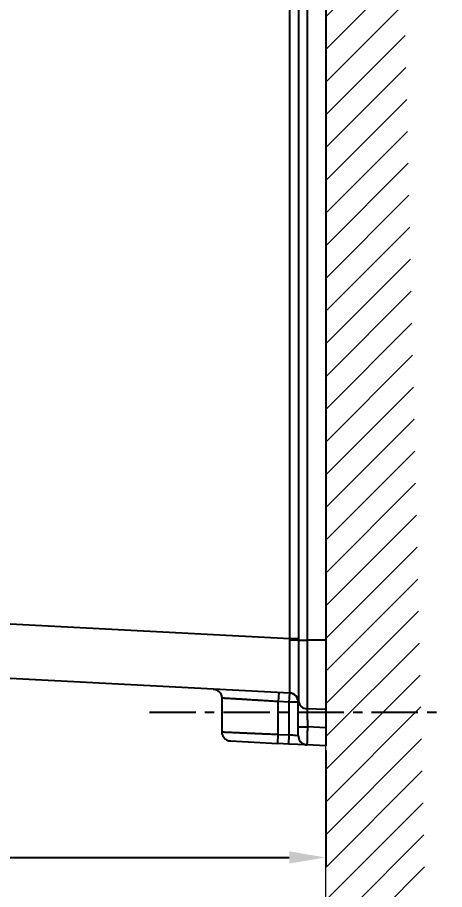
# Model space of a CAD drawing. Header units: millimetres. Extents: x 6110 to 6704, y -2661 to -1821.
# Drawn here: x 6577.3 to 6635.9, y -2552.2 to -2432.6 of the extents above; entities that cross this region are included whole.
import ezdxf

# ---------------------------------------------------------------- set-up
doc = ezdxf.new("R2010")
doc.units = ezdxf.units.MM
doc.header["$LTSCALE"] = 0.1
doc.linetypes.add('CENTERX2', pattern=[101.6, 63.5, -12.7, 12.7, -12.7])
doc.linetypes.add('HIDDEN2', pattern=[4.7625, 3.175, -1.5875])
doc.layers.get('0').update_dxf_attribs({"lineweight": 15})
doc.layers.add('1', color=4, linetype='HIDDEN2', lineweight=13)
doc.layers.add('DIM', color=3, linetype='Continuous', lineweight=9)
doc.layers.add('CENTER', color=1, linetype='CENTERX2')
doc.styles.get("Standard").update_dxf_attribs({"font": 'arial.ttf'})
doc.dimstyles.new('ISO-25', dxfattribs={"dimtxt": 2.5, "dimasz": 2.5, "dimexe": 1.25, "dimexo": 0.625, "dimtad": 1, "dimlfac": 5, "dimtxsty": 'Standard', "dimcen": 2.5, "dimadec": 0, "dimazin": 0, "dimtfac": 1, "dimtmove": 0, "dimatfit": 3, "dimfxl": 1, "dimarcsym": 0})

# ---------------------------------------------------------------- blocks, each defined once
blk = doc.blocks.new('*D44')
at = {"layer": 'Defpoints', "color": 0, "transparency": 16777216}
for p in [(6511.56, -2398.85), (6619.62, -2532.54), (6619.62, -2547.84)]:
    blk.add_point(p, dxfattribs=at)
at = {"layer": 'DIM', "color": 0, "lineweight": -2, "transparency": 16777216}
for p, q in [((6511.56, -2399.47), (6511.56, -2549.09)), ((6619.62, -2533.17), (6619.62, -2549.09)), ((6516.56, -2547.84), (6614.62, -2547.84))]:
    blk.add_line(p, q, dxfattribs=at)
at = {"layer": 'DIM', "color": 0, "transparency": 16777216}
for points in [[(6516.56, -2547), (6516.56, -2548.67), (6511.56, -2547.84)], [(6614.62, -2547), (6614.62, -2548.67), (6619.62, -2547.84)]]:
    blk.add_solid(points, dxfattribs=at)
at = {"layer": 'DIM', "color": 0, "transparency": 16777216, "insert": (6565.59, -2544.21), "char_height": 5, "attachment_point": 5, "bg_fill": 3, "box_fill_scale": 1.1, "bg_fill_color": 256, "bg_fill_true_color": 13158600, "bg_fill_transparency": 0}
blk.add_mtext('432,2', dxfattribs=at)

msp = doc.modelspace()

# ---------------------------------------------------------------- hatches: boundary and pattern name
at = {"layer": 'DIM'}
h = msp.add_hatch(dxfattribs=at)
h.set_pattern_fill('ANSI31', color=2)
edge = h.paths.add_edge_path()
edge.add_line((6619.617, -2595.98), (6619.617, -1962.206))
edge.add_line((6634.617, -1966.11), (6619.617, -1966.11))
edge.add_line((6634.617, -2610.98), (6634.617, -1966.11))
edge.add_line((6634.617, -2610.98), (6184.457, -2610.98))
edge.add_line((6619.617, -2595.98), (6184.457, -2595.98))
edge.add_line((6184.457, -2610.98), (6184.457, -2595.98))

# ---------------------------------------------------------------- linework, layer by layer
msp.add_line((6619.617, -2595.98), (6619.617, -1962.206))
at = {"color": 7, "linetype": 'Continuous'}
msp.add_line((6619.624, -2460.343), (6619.624, -2348.397), dxfattribs=at)
at = {"layer": '1', "color": 7, "linetype": 'Continuous', "lineweight": -3}
for p, q in [((6615.878, -2158.67), (6615.878, -2517.795)), ((6617.074, -2158.425), (6617.074, -2518.039)), ((6619.617, -2158.425), (6619.617, -2518.039)), ((6614.705, -2517.795), (6614.705, -2398.689)), ((6575.499, -2515.74), (6614.705, -2517.795)), ((6614.705, -2517.795), (6615.878, -2517.795)), ((6615.878, -2518.039), (6617.074, -2518.039)), ((6619.617, -2518.039), (6617.074, -2518.039)), ((6614.705, -2525.284), (6575.499, -2523.23)), ((6605.367, -2525.974), (6605.367, -2530.609)), ((6613.183, -2525.205), (6613.117, -2526.453)), ((6614.617, -2526.531), (6614.683, -2525.283)), ((6613.117, -2530.949), (6613.117, -2526.453)), ((6614.617, -2526.531), (6613.117, -2526.453)), ((6615.867, -2526.531), (6614.617, -2526.531)), ((6614.617, -2531.028), (6614.617, -2526.531)), ((6619.617, -2527.537), (6617.074, -2527.449)), ((6613.052, -2532.198), (6613.117, -2530.949)), ((6613.117, -2530.949), (6614.617, -2531.028)), ((6615.867, -2531.159), (6615.867, -2529.918)), ((6619.617, -2530.039), (6617.117, -2529.929)), ((6619.617, -2530.039), (6619.617, -2532.542)), ((6606.552, -2531.857), (6613.052, -2532.198)), ((6614.552, -2532.276), (6614.617, -2531.028)), ((6614.552, -2532.276), (6613.052, -2532.198)), ((6617.052, -2532.407), (6614.552, -2532.276)), ((6619.617, -2532.542), (6617.052, -2532.407))]:
    msp.add_line(p, q, dxfattribs=at)
for centre, start, end in [((6614.617, -2526.531), 0, 87), ((6614.64, -2526.533), 7.66106, 87), ((6617.117, -2526.199), 187.58169, 268), ((6617.117, -2531.159), 180, 201.59638), ((6617.117, -2531.159), 239.2633, 267)]:
    msp.add_arc(centre, 1.25, start, end, dxfattribs=at)
for centre, major_axis, ratio, start_param, end_param in [((6614.639, -2518.039), (-1.25, 0.005), 0.0280934, 3.2739707, 4.6586965), ((6614.639, -2526.529), (-1.239, -0.165), 0.9995983, 3.1415927, 4.5263185), ((6617.117, -2529.918), (-1.25, 0), 0.0088419, 0, 1.5703329)]:
    msp.add_ellipse(centre, major_axis=major_axis, ratio=ratio, start_param=start_param, end_param=end_param, dxfattribs=at)
for points, degree in [([(6614.706, -2518.004), (6614.706, -2517.934), (6614.706, -2517.864), (6614.705, -2517.795)], 3), ([(6615.878, -2517.795), (6615.878, -2517.876), (6615.878, -2517.957), (6615.878, -2518.039)], 3), ([(6614.705, -2525.284), (6614.706, -2525.284), (6614.706, -2525.283), (6614.706, -2525.281)], 3), ([(6615.638, -2525.78), (6615.754, -2525.967)], 1), ([(6615.835, -2526.166), (6615.878, -2526.366)], 1)]:
    msp.add_open_spline(points, degree=degree, dxfattribs=at)
for points, knots in [([(6614.706, -2525.281), (6614.707, -2525.275), (6614.708, -2525.255), (6614.71, -2525.192), (6614.711, -2525.149), (6614.712, -2525.04), (6614.713, -2524.974), (6614.715, -2524.822), (6614.715, -2524.735), (6614.716, -2524.544), (6614.717, -2524.438), (6614.718, -2524.211), (6614.719, -2524.088), (6614.719, -2523.828), (6614.72, -2523.691), (6614.72, -2523.475), (6614.72, -2523.401), (6614.72, -2523.288), (6614.72, -2523.231), (6614.72, -2523.163), (6614.72, -2523.129), (6614.72, -2523.115), (6614.72, -2523.105), (6614.72, -2523.1), (6614.72, -2522.939), (6614.72, -2522.774), (6614.72, -2522.428), (6614.719, -2522.247), (6614.719, -2521.87), (6614.718, -2521.674), (6614.717, -2521.269), (6614.716, -2521.059), (6614.715, -2520.626), (6614.715, -2520.404), (6614.713, -2519.948), (6614.712, -2519.715), (6614.711, -2519.239), (6614.71, -2518.997), (6614.708, -2518.505), (6614.707, -2518.256), (6614.706, -2518.004)], [0, 0, 0, 0, 0.0625, 0.0625, 0.125, 0.125, 0.1875, 0.1875, 0.25, 0.25, 0.3125, 0.3125, 0.375, 0.375, 0.4375, 0.4375, 0.46875, 0.46875, 0.484375, 0.4921875, 0.4960938, 0.4980469, 0.4980469, 0.5, 0.5, 0.5625, 0.5625, 0.625, 0.625, 0.6875, 0.6875, 0.75, 0.75, 0.8125, 0.8125, 0.875, 0.875, 0.9375, 0.9375, 1, 1, 1, 1]), ([(6615.878, -2518.039), (6615.878, -2518.227), (6615.877, -2518.408), (6615.877, -2518.756), (6615.877, -2518.923), (6615.876, -2519.243), (6615.876, -2519.395), (6615.875, -2519.687), (6615.875, -2519.825), (6615.875, -2520.088), (6615.875, -2520.213), (6615.874, -2520.448), (6615.874, -2520.559), (6615.874, -2520.766), (6615.874, -2520.864), (6615.874, -2521), (6615.874, -2521.043), (6615.874, -2521.107), (6615.874, -2521.138), (6615.873, -2521.173), (6615.873, -2521.19), (6615.873, -2521.199), (6615.873, -2521.203), (6615.873, -2521.205), (6615.873, -2521.206), (6615.873, -2521.207), (6615.873, -2521.207), (6615.873, -2521.207), (6615.873, -2521.207), (6615.873, -2521.253), (6615.873, -2521.299), (6615.873, -2521.394), (6615.873, -2521.442), (6615.873, -2521.589), (6615.873, -2521.691), (6615.873, -2521.901), (6615.873, -2522.009), (6615.873, -2522.23), (6615.873, -2522.343), (6615.873, -2522.515), (6615.873, -2522.573), (6615.873, -2522.69), (6615.873, -2522.749), (6615.873, -2522.927), (6615.873, -2523.166), (6615.873, -2523.409), (6615.873, -2523.592), (6615.873, -2523.683), (6615.873, -2523.79), (6615.873, -2523.843), (6615.873, -2523.87), (6615.873, -2523.883), (6615.873, -2523.89), (6615.873, -2523.893), (6615.873, -2523.895), (6615.873, -2523.896), (6615.873, -2523.896), (6615.873, -2523.897), (6615.873, -2523.897), (6615.873, -2523.897), (6615.873, -2523.897), (6615.873, -2524.078), (6615.873, -2524.254), (6615.873, -2524.588), (6615.873, -2524.747), (6615.873, -2524.914), (6615.873, -2524.932), (6615.873, -2524.969), (6615.873, -2525.023), (6615.873, -2525.146), (6615.873, -2525.247), (6615.873, -2525.44), (6615.874, -2525.559), (6615.874, -2525.681), (6615.874, -2525.694), (6615.874, -2525.721), (6615.874, -2525.76), (6615.874, -2525.847), (6615.874, -2525.915), (6615.875, -2526.041), (6615.875, -2526.185), (6615.877, -2526.323), (6615.878, -2526.36), (6615.878, -2526.364)], [0, 0, 0, 0, 0.03125, 0.03125, 0.0625, 0.0625, 0.09375, 0.09375, 0.125, 0.125, 0.15625, 0.15625, 0.1875, 0.1875, 0.21875, 0.21875, 0.234375, 0.234375, 0.2421875, 0.2460937, 0.2480469, 0.2490234, 0.2495117, 0.2497559, 0.2498779, 0.249939, 0.2499695, 0.2499695, 0.25, 0.25, 0.265625, 0.265625, 0.28125, 0.28125, 0.3125, 0.3125, 0.34375, 0.34375, 0.375, 0.375, 0.390625, 0.390625, 0.40625, 0.40625, 0.4375, 0.46875, 0.46875, 0.484375, 0.4921875, 0.4960937, 0.4980469, 0.4990234, 0.4995117, 0.4997559, 0.4998779, 0.499939, 0.4999695, 0.4999847, 0.4999924, 0.4999924, 0.5, 0.5, 0.5625, 0.5625, 0.625, 0.625, 0.6328125, 0.6328125, 0.640625, 0.65625, 0.6875, 0.6875, 0.75, 0.75, 0.7578125, 0.7578125, 0.765625, 0.78125, 0.8125, 0.8125, 0.875, 0.9375, 1, 1, 1, 1]), ([(6617.074, -2518.039), (6617.074, -2519.271), (6617.074, -2520.503), (6617.074, -2522.779), (6617.074, -2523.823), (6617.074, -2525.565), (6617.074, -2526.262), (6617.074, -2527.204), (6617.074, -2527.449), (6617.074, -2527.449)], [0, 0, 0, 0, 0.25, 0.25, 0.5, 0.5, 0.75, 0.75, 1, 1, 1, 1]), ([(6619.617, -2518.039), (6619.617, -2519.283), (6619.617, -2520.526), (6619.617, -2522.824), (6619.617, -2523.877), (6619.617, -2525.636), (6619.617, -2526.339), (6619.617, -2527.29), (6619.617, -2527.537), (6619.617, -2527.537)], [0, 0, 0, 0, 0.25, 0.25, 0.5, 0.5, 0.75, 0.75, 1, 1, 1, 1]), ([(6604.183, -2524.733), (6604.341, -2524.743), (6604.644, -2524.815), (6605.048, -2525.098), (6605.31, -2525.516), (6605.365, -2525.822), (6605.367, -2525.981)], [0, 0, 0, 0, 0.2407727, 0.5, 0.7592273, 1, 1, 1, 1]), ([(6613.117, -2526.453), (6612.949, -2526.443), (6612.785, -2526.433), (6612.469, -2526.413), (6612.317, -2526.404), (6612.024, -2526.386), (6611.883, -2526.378), (6611.613, -2526.361), (6611.483, -2526.354), (6611.236, -2526.339), (6611.119, -2526.331), (6610.895, -2526.318), (6610.789, -2526.311), (6610.588, -2526.299), (6610.493, -2526.293), (6610.359, -2526.285), (6610.315, -2526.282), (6610.252, -2526.278), (6610.221, -2526.277), (6610.186, -2526.274), (6610.169, -2526.273), (6610.16, -2526.273), (6610.156, -2526.273), (6610.154, -2526.272), (6610.152, -2526.272), (6610.152, -2526.272), (6610.152, -2526.272), (6610.152, -2526.272), (6610.151, -2526.272), (6610.151, -2526.272), (6610.151, -2526.272), (6610.023, -2526.264), (6609.771, -2526.249), (6609.531, -2526.235), (6609.181, -2526.213), (6608.959, -2526.2), (6608.54, -2526.174), (6608.343, -2526.162), (6608.065, -2526.145), (6607.975, -2526.14), (6607.845, -2526.132), (6607.781, -2526.128), (6607.709, -2526.124), (6607.673, -2526.121), (6607.655, -2526.12), (6607.646, -2526.12), (6607.642, -2526.12), (6607.639, -2526.119), (6607.638, -2526.119), (6607.638, -2526.119), (6607.637, -2526.119), (6607.637, -2526.119), (6607.637, -2526.119), (6607.637, -2526.119), (6607.448, -2526.108), (6607.27, -2526.097), (6606.937, -2526.077), (6606.782, -2526.067), (6606.496, -2526.05), (6606.365, -2526.042), (6606.127, -2526.028), (6606.02, -2526.021), (6605.831, -2526.01), (6605.749, -2526.005), (6605.608, -2525.996), (6605.55, -2525.993), (6605.458, -2525.987), (6605.424, -2525.985), (6605.378, -2525.982), (6605.367, -2525.981), (6605.367, -2525.981), (6605.367, -2525.981), (6605.367, -2525.981)], [0, 0, 0, 0, 0.0312434, 0.0312434, 0.0624867, 0.0624867, 0.0937301, 0.0937301, 0.1249734, 0.1249734, 0.1562168, 0.1562168, 0.1874601, 0.1874601, 0.2187035, 0.2187035, 0.2343251, 0.2343251, 0.242136, 0.2460414, 0.2479941, 0.2489705, 0.2494586, 0.2497027, 0.2498248, 0.2498858, 0.2499163, 0.2499316, 0.2499392, 0.2499392, 0.2499468, 0.2499468, 0.2811902, 0.3124335, 0.3124335, 0.3749202, 0.3749202, 0.4374069, 0.4374069, 0.4686503, 0.4686503, 0.484272, 0.4920828, 0.4959882, 0.4979409, 0.4989173, 0.4994055, 0.4996495, 0.4997716, 0.4998326, 0.4998631, 0.4998784, 0.4998784, 0.4998936, 0.4998936, 0.5623803, 0.5623803, 0.624867, 0.624867, 0.6873537, 0.6873537, 0.7498404, 0.7498404, 0.8123272, 0.8123272, 0.8748139, 0.8748139, 0.9373006, 0.9373006, 0.9997873, 0.9997873, 1, 1, 1, 1]), ([(6615.867, -2529.918), (6615.867, -2529.201), (6615.867, -2528.498), (6615.867, -2527.3), (6615.867, -2526.824), (6615.867, -2526.531)], [0, 0, 0, 0, 0.5, 0.5, 1, 1, 1, 1]), ([(6617.074, -2527.449), (6617.074, -2527.449), (6617.074, -2527.452), (6617.074, -2527.465), (6617.074, -2527.476), (6617.075, -2527.504), (6617.075, -2527.522), (6617.076, -2527.566), (6617.076, -2527.593), (6617.077, -2527.653), (6617.078, -2527.687), (6617.079, -2527.764), (6617.08, -2527.806), (6617.081, -2527.899), (6617.082, -2527.949), (6617.084, -2528.029), (6617.084, -2528.057), (6617.085, -2528.1), (6617.085, -2528.122), (6617.086, -2528.148), (6617.086, -2528.161), (6617.086, -2528.167), (6617.086, -2528.171), (6617.086, -2528.172), (6617.086, -2528.173), (6617.086, -2528.173), (6617.086, -2528.174), (6617.086, -2528.174), (6617.086, -2528.174), (6617.086, -2528.174), (6617.086, -2528.174), (6617.086, -2528.174), (6617.086, -2528.176), (6617.086, -2528.183), (6617.087, -2528.198), (6617.087, -2528.216), (6617.087, -2528.227), (6617.088, -2528.253), (6617.088, -2528.268), (6617.089, -2528.302), (6617.09, -2528.321), (6617.091, -2528.364), (6617.091, -2528.387), (6617.092, -2528.439), (6617.093, -2528.467), (6617.094, -2528.528), (6617.095, -2528.562), (6617.096, -2528.633), (6617.097, -2528.671), (6617.098, -2528.753), (6617.099, -2528.796), (6617.101, -2528.889), (6617.101, -2528.938), (6617.103, -2529.041), (6617.104, -2529.095), (6617.105, -2529.208), (6617.106, -2529.267), (6617.108, -2529.389), (6617.109, -2529.453), (6617.111, -2529.584), (6617.112, -2529.651), (6617.114, -2529.788), (6617.115, -2529.858), (6617.117, -2529.929)], [0, 0, 0, 0, 0.0415199, 0.0415199, 0.0831929, 0.0831929, 0.124866, 0.124866, 0.166539, 0.166539, 0.2082121, 0.2082121, 0.2498851, 0.2498851, 0.2915582, 0.2915582, 0.3123947, 0.3123947, 0.3228129, 0.3280221, 0.3306266, 0.3319289, 0.3325801, 0.3329056, 0.3330684, 0.3331498, 0.3331905, 0.3332109, 0.333221, 0.3332261, 0.3332261, 0.3332312, 0.3332312, 0.3749043, 0.4165773, 0.4165773, 0.4582504, 0.4582504, 0.4999234, 0.4999234, 0.5415965, 0.5415965, 0.5832695, 0.5832695, 0.6249426, 0.6249426, 0.6666156, 0.6666156, 0.7082887, 0.7082887, 0.7499617, 0.7499617, 0.7916348, 0.7916348, 0.8333078, 0.8333078, 0.8749809, 0.8749809, 0.9166539, 0.9166539, 0.958327, 0.958327, 1, 1, 1, 1]), ([(6619.617, -2527.537), (6619.617, -2527.537), (6619.617, -2527.541), (6619.617, -2527.558), (6619.617, -2527.569), (6619.617, -2527.601), (6619.617, -2527.621), (6619.617, -2527.651), (6619.617, -2527.66), (6619.617, -2527.67), (6619.617, -2527.677), (6619.617, -2527.68), (6619.617, -2527.697), (6619.617, -2527.712), (6619.617, -2527.759), (6619.617, -2527.829), (6619.617, -2527.913), (6619.617, -2527.981), (6619.617, -2528.004), (6619.617, -2528.041), (6619.617, -2528.053), (6619.617, -2528.079), (6619.617, -2528.092), (6619.617, -2528.157), (6619.617, -2528.212), (6619.617, -2528.327), (6619.617, -2528.388), (6619.617, -2528.513), (6619.617, -2528.579), (6619.617, -2528.664), (6619.617, -2528.682), (6619.617, -2528.708), (6619.617, -2528.716), (6619.617, -2528.734), (6619.617, -2528.778), (6619.617, -2528.823), (6619.617, -2528.931), (6619.617, -2529.078), (6619.617, -2529.231), (6619.617, -2529.349), (6619.617, -2529.388), (6619.617, -2529.448), (6619.617, -2529.468), (6619.617, -2529.508), (6619.617, -2529.529), (6619.617, -2529.629), (6619.617, -2529.792), (6619.617, -2529.956), (6619.617, -2530.039)], [0, 0, 0, 0, 0.0625, 0.0625, 0.125, 0.125, 0.1875, 0.1875, 0.203125, 0.2109375, 0.2109375, 0.21875, 0.21875, 0.25, 0.25, 0.3125, 0.375, 0.375, 0.40625, 0.40625, 0.421875, 0.421875, 0.4375, 0.4375, 0.5, 0.5, 0.5625, 0.5625, 0.625, 0.625, 0.640625, 0.640625, 0.6484375, 0.6484375, 0.65625, 0.6875, 0.6875, 0.75, 0.8125, 0.8125, 0.84375, 0.84375, 0.859375, 0.859375, 0.875, 0.875, 0.9375, 1, 1, 1, 1]), ([(6605.367, -2530.609), (6605.369, -2530.768), (6605.425, -2531.074), (6605.686, -2531.492), (6606.09, -2531.775), (6606.393, -2531.847), (6606.552, -2531.857)], [0, 0, 0, 0, 0.2407727, 0.5, 0.7592273, 1, 1, 1, 1]), ([(6605.367, -2530.609), (6605.367, -2530.609), (6605.367, -2530.609), (6605.367, -2530.609), (6605.378, -2530.609), (6605.424, -2530.611), (6605.458, -2530.613), (6605.55, -2530.617), (6605.608, -2530.62), (6605.749, -2530.626), (6605.831, -2530.63), (6606.02, -2530.638), (6606.127, -2530.643), (6606.365, -2530.653), (6606.496, -2530.659), (6606.782, -2530.671), (6606.937, -2530.678), (6607.187, -2530.689), (6607.273, -2530.693), (6607.406, -2530.698), (6607.474, -2530.701), (6607.555, -2530.705), (6607.596, -2530.707), (6607.616, -2530.708), (6607.627, -2530.708), (6607.632, -2530.708), (6607.635, -2530.708), (6607.636, -2530.708), (6607.636, -2530.708), (6607.637, -2530.709), (6607.637, -2530.709), (6607.637, -2530.709), (6607.637, -2530.709), (6607.799, -2530.716), (6607.972, -2530.723), (6608.343, -2530.74), (6608.54, -2530.748), (6608.959, -2530.767), (6609.181, -2530.776), (6609.531, -2530.792), (6609.651, -2530.797), (6609.836, -2530.805), (6609.929, -2530.809), (6610.039, -2530.814), (6610.095, -2530.817), (6610.123, -2530.818), (6610.137, -2530.818), (6610.144, -2530.819), (6610.148, -2530.819), (6610.15, -2530.819), (6610.151, -2530.819), (6610.151, -2530.819), (6610.151, -2530.819), (6610.151, -2530.819), (6610.151, -2530.819), (6610.151, -2530.819), (6610.23, -2530.822), (6610.314, -2530.826), (6610.493, -2530.834), (6610.587, -2530.838), (6610.789, -2530.847), (6610.895, -2530.852), (6611.119, -2530.862), (6611.236, -2530.867), (6611.483, -2530.878), (6611.613, -2530.883), (6611.883, -2530.895), (6612.024, -2530.901), (6612.317, -2530.914), (6612.469, -2530.921), (6612.785, -2530.935), (6612.949, -2530.942), (6613.117, -2530.949)], [0, 0, 0, 0, 0.0001616, 0.0001616, 0.0626515, 0.0626515, 0.1251414, 0.1251414, 0.1876313, 0.1876313, 0.2501212, 0.2501212, 0.3126111, 0.3126111, 0.375101, 0.375101, 0.4375909, 0.4375909, 0.4688359, 0.4688359, 0.4844583, 0.4922696, 0.4961752, 0.498128, 0.4991044, 0.4995926, 0.4998367, 0.4999588, 0.5000198, 0.5000503, 0.5000656, 0.5000656, 0.5000808, 0.5000808, 0.5625707, 0.5625707, 0.6250606, 0.6250606, 0.6875505, 0.6875505, 0.7187955, 0.7187955, 0.7344179, 0.7422292, 0.7461348, 0.7480876, 0.749064, 0.7495522, 0.7497963, 0.7499184, 0.7499794, 0.7500099, 0.7500252, 0.7500328, 0.7500328, 0.7500404, 0.7500404, 0.7812854, 0.7812854, 0.8125303, 0.8125303, 0.8437753, 0.8437753, 0.8750202, 0.8750202, 0.9062652, 0.9062652, 0.9375101, 0.9375101, 0.9687551, 0.9687551, 1, 1, 1, 1]), ([(6617.117, -2529.929), (6617.114, -2530.033), (6617.111, -2530.134), (6617.106, -2530.334), (6617.103, -2530.431), (6617.098, -2530.621), (6617.095, -2530.713), (6617.091, -2530.89), (6617.088, -2530.976), (6617.084, -2531.14), (6617.082, -2531.218), (6617.077, -2531.367), (6617.076, -2531.438), (6617.072, -2531.571), (6617.07, -2531.634), (6617.067, -2531.752), (6617.066, -2531.807), (6617.063, -2531.909), (6617.062, -2531.955), (6617.06, -2532.042), (6617.059, -2532.081), (6617.057, -2532.152), (6617.056, -2532.184), (6617.055, -2532.24), (6617.054, -2532.265), (6617.054, -2532.308), (6617.053, -2532.327), (6617.053, -2532.357), (6617.052, -2532.37), (6617.052, -2532.389), (6617.052, -2532.396), (6617.052, -2532.405), (6617.052, -2532.407), (6617.052, -2532.407)], [0, 0, 0, 0, 0.0625, 0.0625, 0.125, 0.125, 0.1875, 0.1875, 0.25, 0.25, 0.3125, 0.3125, 0.375, 0.375, 0.4375, 0.4375, 0.5, 0.5, 0.5625, 0.5625, 0.625, 0.625, 0.6875, 0.6875, 0.75, 0.75, 0.8125, 0.8125, 0.875, 0.875, 0.9375, 0.9375, 1, 1, 1, 1]), ([(6615.867, -2531.159), (6615.867, -2531.159), (6615.732, -2531.145), (6615.27, -2531.096), (6614.945, -2531.062), (6614.617, -2531.028)], [0, 0, 0, 0, 0.5, 0.5, 1, 1, 1, 1]), ([(6615.95, -2531.606), (6615.996, -2531.723), (6616.116, -2531.936), (6616.387, -2532.186), (6616.712, -2532.333), (6616.938, -2532.361), (6617.053, -2532.359)], [0, 0, 0, 0, 0.2513382, 0.5085675, 0.761164, 1, 1, 1, 1])]:
    msp.add_open_spline(points, degree=3, knots=knots, dxfattribs=at)

# ---------------------------------------------------------------- next in the draw order: dimensions: what is measured, and where the dimension line sits
at = {"layer": 'DIM'}
dim = msp.add_linear_dim(base=(6619.617, -2547.836), p1=(6511.558, -2398.849), p2=(6619.617, -2532.542), dimstyle='ISO-25', override={"dimtxt": 5, "dimasz": 5, "dimdec": 1, "dimlfac": 4, "dimadec": 1, "dimtdec": 1, "dimfxl": 1.25, "dimtfill": 1}, dxfattribs=at)
dim.commit()
dim.dimension.update_dxf_attribs({"geometry": '*D44', "text_midpoint": (6565.588, -2544.206)})

# ---------------------------------------------------------------- next in the draw order: linework, layer by layer
at = {"layer": 'CENTER'}
msp.add_line((6595.438, -2527.926), (6635.921, -2527.926), dxfattribs=at)

doc.saveas('drawing.dxf')
